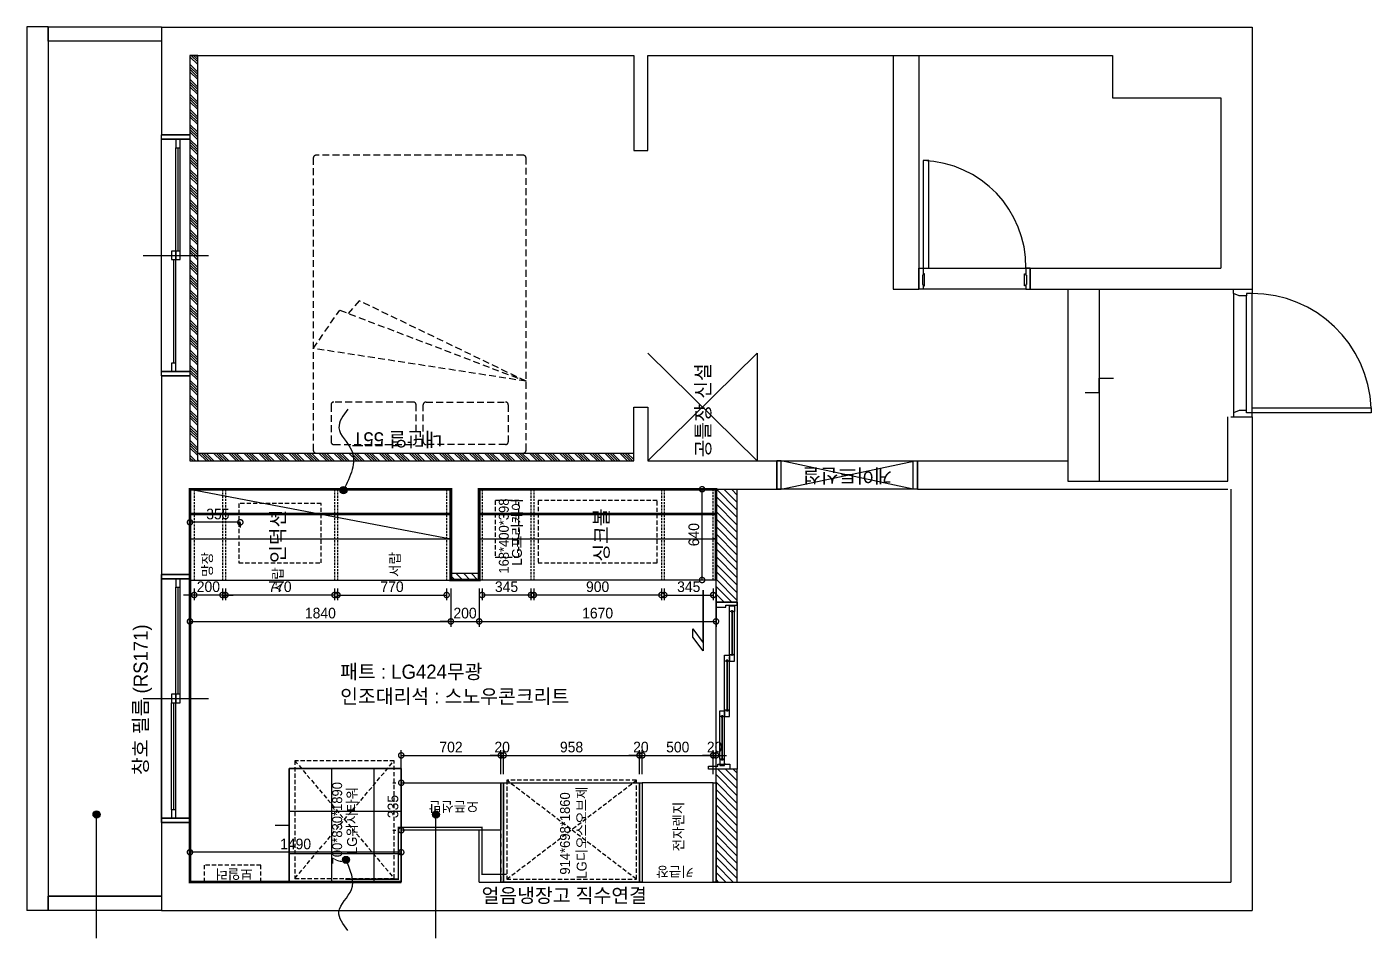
# Model space of a CAD drawing. Header units: inches. Extents: x 211248 to 488355, y -41604 to -7105.
# Drawn here: x 254659 to 264139, y -41604 to -35178 of the extents above; entities that cross this region are included whole.
import ezdxf

# ---------------------------------------------------------------- set-up
doc = ezdxf.new("R2010")
doc.units = ezdxf.units.IN
doc.header["$LTSCALE"] = 60
doc.header["$MEASUREMENT"] = 0
for name, pattern in [('DASHED', [0.75, 0.5, -0.25]), ('DH-HID2', [1.2, 0.8, -0.4]), ('HID', [2.5, 1.5, -1]), ('HID2', [1, 0.5, -0.5]), ('HIDDEN', [0.375, 0.25, -0.125]), ('PHANTOM2', [1.25, 0.625, -0.125, 0.125, -0.125, 0.125, -0.125])]:
    doc.linetypes.add(name, pattern=pattern)
for name, color, linetype in [('0-ELC TEXT', 7, 'Continuous'), ('03-TEXT', 3, 'Continuous'), ('03-WAL NEW', 3, 'Continuous'), ('06-FUR', 6, 'Continuous'), ('06-LIGHT', 4, 'Continuous'), ('07-DIM WAL', 5, 'Continuous'), ('08-HAT', 8, 'Continuous'), ('2-con', 2, 'Continuous'), ('3.기호.계단선', 30, 'Continuous'), ('CO-DOOR', 8, 'Continuous'), ('door(c4)', 4, 'Continuous'), ('door(c8)', 8, 'Continuous'), ('FU-FURM', 251, 'DH-HID2'), ('FUR', 8, 'DASHED'), ('UNIT-84A-ST-all-1F$0$FUR-FIXD', 8, 'Continuous'), ('UNIT-84A-ST-all-1F$0$WIN', 4, 'Continuous'), ('도면층4', 4, 'Continuous'), ('도면층5', 5, 'Continuous'), ('도면층8', 8, 'Continuous'), ('마감재', 140, 'Continuous')]:
    doc.layers.add(name, color=color, linetype=linetype)
doc.styles.add('스타일1', font='Korail_Round_Gothic_Light.ttf')
doc.styles.add('코레일둥고', font='Korail_Round_Gothic_Medium.ttf')
doc.dimstyles.new('30', dxfattribs={"dimscale": 30, "dimtxt": 2.5, "dimasz": 2.5, "dimexe": 1.25, "dimexo": 2, "dimtad": 1, "dimdec": 0, "dimtxsty": '스타일1', "dimblk": 'DOTSMALL', "dimcen": 2.5, "dimclrd": 1, "dimclre": 1, "dimclrt": 7, "dimadec": 0, "dimazin": 0, "dimtfac": 1, "dimtdec": 0, "dimtix": 1, "dimtmove": 0, "dimatfit": 3, "dimldrblk": 'DOTSMALL', "dimfxl": 0, "dimarcsym": 0})

# ---------------------------------------------------------------- blocks, each defined once
blk = doc.blocks.new('_DOTSMALL')
at = {"color": 0, "linetype": 'ByBlock', "const_width": 0.5}
blk.add_lwpolyline([(-0.0625, 0, 1), (0.0625, 0, 1)], format="xyb", close=True, dxfattribs=at)
blk = doc.blocks.new('*D309')
at = {"layer": '07-DIM WAL', "color": 1, "lineweight": -2}
for p, q in [((255809.3, -41148.6), (255809.3, -40961.1)), ((257299.3, -40998.6), (255809.3, -40998.6)), ((257299.3, -41148.6), (257299.3, -40961.1))]:
    blk.add_line(p, q, dxfattribs=at)
at = {"layer": 'Defpoints', "color": 0}
for p in [(255809.3, -40998.6), (255809.3, -41208.6), (257299.3, -41208.6)]:
    blk.add_point(p, dxfattribs=at)
at = {"layer": '07-DIM WAL', "color": 1, "lineweight": -2, "xscale": 75, "yscale": 75, "zscale": 75, "rotation": 180}
blk.add_blockref('_DOTSMALL', (255809.3, -40998.6), dxfattribs=at)
at = {"layer": '07-DIM WAL', "color": 1, "lineweight": -2, "xscale": 75, "yscale": 75, "zscale": 75}
blk.add_blockref('_DOTSMALL', (257299.3, -40998.6), dxfattribs=at)
at = {"layer": '07-DIM WAL', "color": 7, "insert": (256554.3, -40940.6), "char_height": 75, "attachment_point": 5, "style": '스타일1'}
blk.add_mtext('1490', dxfattribs=at)
blk = doc.blocks.new('*D313')
at = {"layer": '07-DIM WAL', "color": 1, "lineweight": -2}
for p, q in [((257239.3, -40508.6), (257261.8, -40508.6)), ((257299.3, -40843.6), (257299.3, -40508.6)), ((257239.3, -40843.6), (257261.8, -40843.6))]:
    blk.add_line(p, q, dxfattribs=at)
at = {"layer": 'Defpoints', "color": 0}
for p in [(257299.3, -40508.6), (257299.3, -40508.6), (257299.3, -40843.6)]:
    blk.add_point(p, dxfattribs=at)
at = {"layer": '07-DIM WAL', "color": 1, "lineweight": -2, "xscale": 75, "yscale": 75, "zscale": 75}
for p, rotation in [((257299.3, -40508.6), 90), ((257299.3, -40843.6), 270)]:
    blk.add_blockref('_DOTSMALL', p, dxfattribs=dict(at, rotation=rotation))
at = {"layer": '07-DIM WAL', "color": 7, "insert": (257241.2, -40676.1), "char_height": 75, "attachment_point": 5, "rotation": 90, "style": '스타일1'}
blk.add_mtext('335', dxfattribs=at)
blk = doc.blocks.new('*D314')
at = {"layer": '07-DIM WAL', "color": 1, "lineweight": -2}
for p, q in [((259154.3, -39138.6), (259154.3, -39221.9)), ((259499.3, -39138.6), (259499.3, -39221.9)), ((259154.3, -39184.4), (259499.3, -39184.4))]:
    blk.add_line(p, q, dxfattribs=at)
at = {"layer": 'Defpoints', "color": 0}
for p in [(259154.3, -39078.6), (259499.3, -39078.6), (259499.3, -39184.4)]:
    blk.add_point(p, dxfattribs=at)
at = {"layer": '07-DIM WAL', "color": 1, "lineweight": -2, "xscale": 75, "yscale": 75, "zscale": 75, "rotation": 180}
blk.add_blockref('_DOTSMALL', (259154.3, -39184.4), dxfattribs=at)
at = {"layer": '07-DIM WAL', "color": 1, "lineweight": -2, "xscale": 75, "yscale": 75, "zscale": 75}
blk.add_blockref('_DOTSMALL', (259499.3, -39184.4), dxfattribs=at)
at = {"layer": '07-DIM WAL', "color": 7, "insert": (259326.8, -39126.3), "char_height": 75, "attachment_point": 5, "style": '스타일1'}
blk.add_mtext('345', dxfattribs=at)
blk = doc.blocks.new('*D315')
at = {"layer": '07-DIM WAL', "color": 1, "lineweight": -2}
for p, q in [((258234.3, -39138.6), (258234.3, -39221.9)), ((259134.3, -39138.6), (259134.3, -39221.9)), ((259134.3, -39184.4), (258234.3, -39184.4))]:
    blk.add_line(p, q, dxfattribs=at)
at = {"layer": 'Defpoints', "color": 0}
for p in [(258234.3, -39078.6), (259134.3, -39078.6), (258234.3, -39184.4)]:
    blk.add_point(p, dxfattribs=at)
at = {"layer": '07-DIM WAL', "color": 1, "lineweight": -2, "xscale": 75, "yscale": 75, "zscale": 75, "rotation": 180}
blk.add_blockref('_DOTSMALL', (258234.3, -39184.4), dxfattribs=at)
at = {"layer": '07-DIM WAL', "color": 1, "lineweight": -2, "xscale": 75, "yscale": 75, "zscale": 75}
blk.add_blockref('_DOTSMALL', (259134.3, -39184.4), dxfattribs=at)
at = {"layer": '07-DIM WAL', "color": 7, "insert": (258684.3, -39126.3), "char_height": 75, "attachment_point": 5, "style": '스타일1'}
blk.add_mtext('900', dxfattribs=at)
blk = doc.blocks.new('*D316')
at = {"layer": '07-DIM WAL', "color": 1, "lineweight": -2}
for p, q in [((257869.3, -39138.6), (257869.3, -39221.9)), ((258214.3, -39138.6), (258214.3, -39221.9)), ((258214.3, -39184.4), (257869.3, -39184.4))]:
    blk.add_line(p, q, dxfattribs=at)
at = {"layer": 'Defpoints', "color": 0}
for p in [(257869.3, -39078.6), (258214.3, -39078.6), (257869.3, -39184.4)]:
    blk.add_point(p, dxfattribs=at)
at = {"layer": '07-DIM WAL', "color": 1, "lineweight": -2, "xscale": 75, "yscale": 75, "zscale": 75, "rotation": 180}
blk.add_blockref('_DOTSMALL', (257869.3, -39184.4), dxfattribs=at)
at = {"layer": '07-DIM WAL', "color": 1, "lineweight": -2, "xscale": 75, "yscale": 75, "zscale": 75}
blk.add_blockref('_DOTSMALL', (258214.3, -39184.4), dxfattribs=at)
at = {"layer": '07-DIM WAL', "color": 7, "insert": (258041.8, -39126.3), "char_height": 75, "attachment_point": 5, "style": '스타일1'}
blk.add_mtext('345', dxfattribs=at)
blk = doc.blocks.new('*D310')
at = {"layer": '07-DIM WAL', "color": 1, "lineweight": -2}
for p, q in [((257849.3, -39138.6), (257849.3, -39407.9)), ((259519.3, -39138.6), (259519.3, -39407.9)), ((257849.3, -39370.4), (259519.3, -39370.4))]:
    blk.add_line(p, q, dxfattribs=at)
at = {"layer": 'Defpoints', "color": 0}
for p in [(257849.3, -39078.6), (259519.3, -39078.6), (259519.3, -39370.4)]:
    blk.add_point(p, dxfattribs=at)
at = {"layer": '07-DIM WAL', "color": 1, "lineweight": -2, "xscale": 75, "yscale": 75, "zscale": 75, "rotation": 180}
blk.add_blockref('_DOTSMALL', (257849.3, -39370.4), dxfattribs=at)
at = {"layer": '07-DIM WAL', "color": 1, "lineweight": -2, "xscale": 75, "yscale": 75, "zscale": 75}
blk.add_blockref('_DOTSMALL', (259519.3, -39370.4), dxfattribs=at)
at = {"layer": '07-DIM WAL', "color": 7, "insert": (258684.3, -39312.4), "char_height": 75, "attachment_point": 5, "style": '스타일1'}
blk.add_mtext('1670', dxfattribs=at)
blk = doc.blocks.new('*D311')
at = {"layer": '07-DIM WAL', "color": 1, "lineweight": -2}
for p, q in [((259459.3, -38438.6), (259383.5, -38438.6)), ((259421, -39078.6), (259421, -38438.6)), ((259459.3, -39078.6), (259383.5, -39078.6))]:
    blk.add_line(p, q, dxfattribs=at)
at = {"layer": 'Defpoints', "color": 0}
for p in [(259421, -38438.6), (259519.3, -38438.6), (259519.3, -39078.6)]:
    blk.add_point(p, dxfattribs=at)
at = {"layer": '07-DIM WAL', "color": 1, "lineweight": -2, "xscale": 75, "yscale": 75, "zscale": 75}
for p, rotation in [((259421, -38438.6), 90), ((259421, -39078.6), 270)]:
    blk.add_blockref('_DOTSMALL', p, dxfattribs=dict(at, rotation=rotation))
at = {"layer": '07-DIM WAL', "color": 7, "insert": (259363, -38758.6), "char_height": 75, "attachment_point": 5, "rotation": 90, "style": '스타일1'}
blk.add_mtext('640', dxfattribs=at)
blk = doc.blocks.new('*D317')
at = {"layer": '07-DIM WAL', "color": 1, "lineweight": -2}
for p, q in [((256849.3, -39138.6), (256849.3, -39221.9)), ((257619.3, -39138.6), (257619.3, -39221.9)), ((256849.3, -39184.4), (257619.3, -39184.4))]:
    blk.add_line(p, q, dxfattribs=at)
at = {"layer": 'Defpoints', "color": 0}
for p in [(256849.3, -39078.6), (257619.3, -39078.6), (257619.3, -39184.4)]:
    blk.add_point(p, dxfattribs=at)
at = {"layer": '07-DIM WAL', "color": 1, "lineweight": -2, "xscale": 75, "yscale": 75, "zscale": 75, "rotation": 180}
blk.add_blockref('_DOTSMALL', (256849.3, -39184.4), dxfattribs=at)
at = {"layer": '07-DIM WAL', "color": 1, "lineweight": -2, "xscale": 75, "yscale": 75, "zscale": 75}
blk.add_blockref('_DOTSMALL', (257619.3, -39184.4), dxfattribs=at)
at = {"layer": '07-DIM WAL', "color": 7, "insert": (257234.3, -39126.3), "char_height": 75, "attachment_point": 5, "style": '스타일1'}
blk.add_mtext('770', dxfattribs=at)
blk = doc.blocks.new('*D318')
at = {"layer": '07-DIM WAL', "color": 1, "lineweight": -2}
for p, q in [((256059.3, -39138.6), (256059.3, -39221.9)), ((256829.3, -39138.6), (256829.3, -39221.9)), ((256829.3, -39184.4), (256059.3, -39184.4))]:
    blk.add_line(p, q, dxfattribs=at)
at = {"layer": 'Defpoints', "color": 0}
for p in [(256059.3, -39078.6), (256829.3, -39078.6), (256059.3, -39184.4)]:
    blk.add_point(p, dxfattribs=at)
at = {"layer": '07-DIM WAL', "color": 1, "lineweight": -2, "xscale": 75, "yscale": 75, "zscale": 75, "rotation": 180}
blk.add_blockref('_DOTSMALL', (256059.3, -39184.4), dxfattribs=at)
at = {"layer": '07-DIM WAL', "color": 1, "lineweight": -2, "xscale": 75, "yscale": 75, "zscale": 75}
blk.add_blockref('_DOTSMALL', (256829.3, -39184.4), dxfattribs=at)
at = {"layer": '07-DIM WAL', "color": 7, "insert": (256444.3, -39126.3), "char_height": 75, "attachment_point": 5, "style": '스타일1'}
blk.add_mtext('770', dxfattribs=at)
blk = doc.blocks.new('*D319')
at = {"layer": '07-DIM WAL', "color": 1, "lineweight": -2}
for p, q in [((255839.3, -39138.6), (255839.3, -39221.9)), ((256039.3, -39138.6), (256039.3, -39221.9)), ((255839.3, -39184.4), (255764.3, -39184.4)), ((256039.3, -39184.4), (255839.3, -39184.4)), ((256039.3, -39184.4), (256114.3, -39184.4))]:
    blk.add_line(p, q, dxfattribs=at)
at = {"layer": 'Defpoints', "color": 0}
for p in [(255839.3, -39078.6), (256039.3, -39078.6), (255839.3, -39184.4)]:
    blk.add_point(p, dxfattribs=at)
at = {"layer": '07-DIM WAL', "color": 1, "lineweight": -2, "xscale": 75, "yscale": 75, "zscale": 75}
blk.add_blockref('_DOTSMALL', (255839.3, -39184.4), dxfattribs=at)
at = {"layer": '07-DIM WAL', "color": 1, "lineweight": -2, "xscale": 75, "yscale": 75, "zscale": 75, "rotation": 180}
blk.add_blockref('_DOTSMALL', (256039.3, -39184.4), dxfattribs=at)
at = {"layer": '07-DIM WAL', "color": 7, "insert": (255939.3, -39126.3), "char_height": 75, "attachment_point": 5, "style": '스타일1'}
blk.add_mtext('200', dxfattribs=at)
blk = doc.blocks.new('*D320')
at = {"layer": '07-DIM WAL', "color": 1, "lineweight": -2}
for p, q in [((255809.3, -39138.6), (255809.3, -39407.9)), ((257649.3, -39138.6), (257649.3, -39407.9)), ((255809.3, -39370.4), (257649.3, -39370.4))]:
    blk.add_line(p, q, dxfattribs=at)
at = {"layer": 'Defpoints', "color": 0}
for p in [(255809.3, -39078.6), (257649.3, -39078.6), (257649.3, -39370.4)]:
    blk.add_point(p, dxfattribs=at)
at = {"layer": '07-DIM WAL', "color": 1, "lineweight": -2, "xscale": 75, "yscale": 75, "zscale": 75, "rotation": 180}
blk.add_blockref('_DOTSMALL', (255809.3, -39370.4), dxfattribs=at)
at = {"layer": '07-DIM WAL', "color": 1, "lineweight": -2, "xscale": 75, "yscale": 75, "zscale": 75}
blk.add_blockref('_DOTSMALL', (257649.3, -39370.4), dxfattribs=at)
at = {"layer": '07-DIM WAL', "color": 7, "insert": (256729.3, -39312.4), "char_height": 75, "attachment_point": 5, "style": '스타일1'}
blk.add_mtext('1840', dxfattribs=at)
blk = doc.blocks.new('*D321')
at = {"layer": '07-DIM WAL', "color": 1, "lineweight": -2}
for p, q in [((257649.3, -39138.6), (257649.3, -39407.9)), ((257849.3, -39138.6), (257849.3, -39407.9)), ((257649.3, -39370.4), (257574.3, -39370.4)), ((257649.3, -39370.4), (257849.3, -39370.4)), ((257849.3, -39370.4), (257924.3, -39370.4))]:
    blk.add_line(p, q, dxfattribs=at)
at = {"layer": 'Defpoints', "color": 0}
for p in [(257649.3, -39078.6), (257849.3, -39078.6), (257849.3, -39370.4)]:
    blk.add_point(p, dxfattribs=at)
at = {"layer": '07-DIM WAL', "color": 1, "lineweight": -2, "xscale": 75, "yscale": 75, "zscale": 75}
blk.add_blockref('_DOTSMALL', (257649.3, -39370.4), dxfattribs=at)
at = {"layer": '07-DIM WAL', "color": 1, "lineweight": -2, "xscale": 75, "yscale": 75, "zscale": 75, "rotation": 180}
blk.add_blockref('_DOTSMALL', (257849.3, -39370.4), dxfattribs=at)
at = {"layer": '07-DIM WAL', "color": 7, "insert": (257749.3, -39312.4), "char_height": 75, "attachment_point": 5, "style": '스타일1'}
blk.add_mtext('200', dxfattribs=at)
blk = doc.blocks.new('*D312')
at = {"layer": '07-DIM WAL', "color": 1, "lineweight": -2}
for p, q in [((256164.3, -38671.6), (255809.3, -38671.6)), ((255809.3, -38673.6), (255809.3, -38709.1)), ((256164.3, -38673.6), (256164.3, -38709.1))]:
    blk.add_line(p, q, dxfattribs=at)
at = {"layer": 'Defpoints', "color": 0}
for p in [(255809.3, -38613.6), (255809.3, -38671.6), (256164.3, -38613.6)]:
    blk.add_point(p, dxfattribs=at)
at = {"layer": '07-DIM WAL', "color": 1, "lineweight": -2, "xscale": 75, "yscale": 75, "zscale": 75, "rotation": 180}
blk.add_blockref('_DOTSMALL', (255809.3, -38671.6), dxfattribs=at)
at = {"layer": '07-DIM WAL', "color": 1, "lineweight": -2, "xscale": 75, "yscale": 75, "zscale": 75}
blk.add_blockref('_DOTSMALL', (256164.3, -38671.6), dxfattribs=at)
at = {"layer": '07-DIM WAL', "color": 7, "insert": (256005.9, -38613.6), "char_height": 75, "attachment_point": 5, "style": '스타일1'}
blk.add_mtext('355', dxfattribs=at)
blk = doc.blocks.new('침대')
at = {"layer": 'FU-FURM'}
for p, q in [((228650.5, -15543.1), (228082.9, -16719.4)), ((228148.9, -16857.4), (228650.5, -15543.1)), ((228650.5, -15543.1), (228419, -17043.5)), ((228082.9, -16719.4), (228178.9, -16803.4)), ((228419, -17043.5), (228148.9, -16857.4))]:
    blk.add_line(p, q, dxfattribs=at)
for points in [[(227056.7, -15563.1), (227056.7, -17023.4, 0.414214), (227076.7, -17043.5), (229137.1, -17043.5, 0.414214), (229157.1, -17023.4), (229157.1, -15563.1, 0.414214), (229137.1, -15543.1), (227076.7, -15543.1, 0.414214)], [(228797.1, -16248.3), (228797.1, -15688.1, -0.414214), (228817.1, -15668.1), (229077.1, -15668.1, -0.414214), (229097.1, -15688.1), (229097.1, -16248.3, -0.414214), (229077.1, -16268.3), (228817.1, -16268.3, -0.414214)], [(228797.1, -16338.3), (228797.1, -16898.4, 0.414214), (228817.1, -16918.4), (229077.1, -16918.4, 0.414214), (229097.1, -16898.4), (229097.1, -16338.3, 0.414214), (229077.1, -16318.3), (228817.1, -16318.3, 0.414214)]]:
    blk.add_lwpolyline(points, format="xyb", close=True, dxfattribs=at)
blk = doc.blocks.new('*D325')
at = {"layer": '07-DIM WAL', "color": 1, "lineweight": -2}
for p, q in [((257299.3, -40448.6), (257299.3, -40277.8)), ((258001.3, -40448.6), (258001.3, -40277.8)), ((257299.3, -40315.3), (258001.3, -40315.3))]:
    blk.add_line(p, q, dxfattribs=at)
at = {"layer": 'Defpoints', "color": 0}
for p in [(258001.3, -40315.3), (257299.3, -40508.6), (258001.3, -40508.6)]:
    blk.add_point(p, dxfattribs=at)
at = {"layer": '07-DIM WAL', "color": 1, "lineweight": -2, "xscale": 75, "yscale": 75, "zscale": 75, "rotation": 180}
blk.add_blockref('_DOTSMALL', (257299.3, -40315.3), dxfattribs=at)
at = {"layer": '07-DIM WAL', "color": 1, "lineweight": -2, "xscale": 75, "yscale": 75, "zscale": 75}
blk.add_blockref('_DOTSMALL', (258001.3, -40315.3), dxfattribs=at)
at = {"layer": '07-DIM WAL', "color": 7, "insert": (257650.3, -40257.2), "char_height": 75, "attachment_point": 5, "style": '스타일1'}
blk.add_mtext('702', dxfattribs=at)
blk = doc.blocks.new('*D326')
at = {"layer": '07-DIM WAL', "color": 1, "lineweight": -2}
for p, q in [((258001.3, -40448.6), (258001.3, -40277.8)), ((258021.3, -40448.6), (258021.3, -40277.8)), ((258001.3, -40315.3), (257926.3, -40315.3)), ((258001.3, -40315.3), (258021.3, -40315.3)), ((258021.3, -40315.3), (258096.3, -40315.3))]:
    blk.add_line(p, q, dxfattribs=at)
at = {"layer": 'Defpoints', "color": 0}
for p in [(258021.3, -40315.3), (258001.3, -40508.6), (258021.3, -40508.6)]:
    blk.add_point(p, dxfattribs=at)
at = {"layer": '07-DIM WAL', "color": 1, "lineweight": -2, "xscale": 75, "yscale": 75, "zscale": 75}
blk.add_blockref('_DOTSMALL', (258001.3, -40315.3), dxfattribs=at)
at = {"layer": '07-DIM WAL', "color": 1, "lineweight": -2, "xscale": 75, "yscale": 75, "zscale": 75, "rotation": 180}
blk.add_blockref('_DOTSMALL', (258021.3, -40315.3), dxfattribs=at)
at = {"layer": '07-DIM WAL', "color": 7, "insert": (258011.3, -40257.2), "char_height": 75, "attachment_point": 5, "style": '스타일1'}
blk.add_mtext('20', dxfattribs=at)
blk = doc.blocks.new('*D327')
at = {"layer": '07-DIM WAL', "color": 1, "lineweight": -2}
for p, q in [((258021.3, -40448.6), (258021.3, -40277.8)), ((258979.3, -40448.6), (258979.3, -40277.8)), ((258021.3, -40315.3), (258979.3, -40315.3))]:
    blk.add_line(p, q, dxfattribs=at)
at = {"layer": 'Defpoints', "color": 0}
for p in [(258979.3, -40315.3), (258021.3, -40508.6), (258979.3, -40508.6)]:
    blk.add_point(p, dxfattribs=at)
at = {"layer": '07-DIM WAL', "color": 1, "lineweight": -2, "xscale": 75, "yscale": 75, "zscale": 75, "rotation": 180}
blk.add_blockref('_DOTSMALL', (258021.3, -40315.3), dxfattribs=at)
at = {"layer": '07-DIM WAL', "color": 1, "lineweight": -2, "xscale": 75, "yscale": 75, "zscale": 75}
blk.add_blockref('_DOTSMALL', (258979.3, -40315.3), dxfattribs=at)
at = {"layer": '07-DIM WAL', "color": 7, "insert": (258500.3, -40257.2), "char_height": 75, "attachment_point": 5, "style": '스타일1'}
blk.add_mtext('958', dxfattribs=at)
blk = doc.blocks.new('*D322')
at = {"layer": '07-DIM WAL', "color": 1, "lineweight": -2}
for p, q in [((258979.3, -40448.6), (258979.3, -40277.8)), ((258999.3, -40448.6), (258999.3, -40277.8)), ((258979.3, -40315.3), (258904.3, -40315.3)), ((258979.3, -40315.3), (258999.3, -40315.3)), ((258999.3, -40315.3), (259074.3, -40315.3))]:
    blk.add_line(p, q, dxfattribs=at)
at = {"layer": 'Defpoints', "color": 0}
for p in [(258999.3, -40315.3), (258979.3, -40508.6), (258999.3, -40508.6)]:
    blk.add_point(p, dxfattribs=at)
at = {"layer": '07-DIM WAL', "color": 1, "lineweight": -2, "xscale": 75, "yscale": 75, "zscale": 75}
blk.add_blockref('_DOTSMALL', (258979.3, -40315.3), dxfattribs=at)
at = {"layer": '07-DIM WAL', "color": 1, "lineweight": -2, "xscale": 75, "yscale": 75, "zscale": 75, "rotation": 180}
blk.add_blockref('_DOTSMALL', (258999.3, -40315.3), dxfattribs=at)
at = {"layer": '07-DIM WAL', "color": 7, "insert": (258989.3, -40257.2), "char_height": 75, "attachment_point": 5, "style": '스타일1'}
blk.add_mtext('20', dxfattribs=at)
blk = doc.blocks.new('*D323')
at = {"layer": '07-DIM WAL', "color": 1, "lineweight": -2}
for p, q in [((258999.3, -40448.6), (258999.3, -40277.8)), ((259499.3, -40448.6), (259499.3, -40277.8)), ((258999.3, -40315.3), (259499.3, -40315.3))]:
    blk.add_line(p, q, dxfattribs=at)
at = {"layer": 'Defpoints', "color": 0}
for p in [(259499.3, -40315.3), (258999.3, -40508.6), (259499.3, -40508.6)]:
    blk.add_point(p, dxfattribs=at)
at = {"layer": '07-DIM WAL', "color": 1, "lineweight": -2, "xscale": 75, "yscale": 75, "zscale": 75, "rotation": 180}
blk.add_blockref('_DOTSMALL', (258999.3, -40315.3), dxfattribs=at)
at = {"layer": '07-DIM WAL', "color": 1, "lineweight": -2, "xscale": 75, "yscale": 75, "zscale": 75}
blk.add_blockref('_DOTSMALL', (259499.3, -40315.3), dxfattribs=at)
at = {"layer": '07-DIM WAL', "color": 7, "insert": (259249.3, -40257.2), "char_height": 75, "attachment_point": 5, "style": '스타일1'}
blk.add_mtext('500', dxfattribs=at)
blk = doc.blocks.new('*D324')
at = {"layer": '07-DIM WAL', "color": 1, "lineweight": -2}
for p, q in [((259499.3, -40448.6), (259499.3, -40277.8)), ((259519.3, -40448.6), (259519.3, -40277.8)), ((259499.3, -40315.3), (259424.3, -40315.3)), ((259499.3, -40315.3), (259519.3, -40315.3)), ((259519.3, -40315.3), (259594.3, -40315.3))]:
    blk.add_line(p, q, dxfattribs=at)
at = {"layer": 'Defpoints', "color": 0}
for p in [(259519.3, -40315.3), (259499.3, -40508.6), (259519.3, -40508.6)]:
    blk.add_point(p, dxfattribs=at)
at = {"layer": '07-DIM WAL', "color": 1, "lineweight": -2, "xscale": 75, "yscale": 75, "zscale": 75}
blk.add_blockref('_DOTSMALL', (259499.3, -40315.3), dxfattribs=at)
at = {"layer": '07-DIM WAL', "color": 1, "lineweight": -2, "xscale": 75, "yscale": 75, "zscale": 75, "rotation": 180}
blk.add_blockref('_DOTSMALL', (259519.3, -40315.3), dxfattribs=at)
at = {"layer": '07-DIM WAL', "color": 7, "insert": (259509.3, -40257.2), "char_height": 75, "attachment_point": 5, "style": '스타일1'}
blk.add_mtext('20', dxfattribs=at)
blk = doc.blocks.new('VUDAUS')
at = {"layer": '03-TEXT'}
for p, q in [((224552, -13770.2), (218321.2, -13770.2)), ((218321.2, -13920.2), (218321.2, -13770.2)), ((224552, -13920.2), (224552, -13770.2)), ((224552, -13920.2), (218321.2, -13920.2))]:
    blk.add_line(p, q, dxfattribs=at)
at = {"layer": '03-WAL NEW'}
blk.add_line((221871.2, -18050.2), (221871.2, -18150.2), dxfattribs=at)
at = {"layer": '03-WAL NEW', "color": 8}
for points in [[(218921.2, -15520.2), (218921.2, -15620.2), (219021.2, -15620.2), (219021.2, -15720.2)], [(221974.2, -21233.2), (221974.2, -21333.2), (222074.2, -21333.2), (222074.2, -21433.2)]]:
    blk.add_lwpolyline(points, dxfattribs=at)
blk.add_lwpolyline([(219321.2, -16410.2), (218521.2, -16410.2), (218521.2, -15620.2), (219321.2, -15620.2)], close=True, dxfattribs=at)
at = {"layer": '08-HAT'}
for p, q in [((222701.2, -20815.2), (222701.2, -20090.2)), ((222851.2, -20090.2), (222851.2, -20815.2)), ((222701.2, -21110.2), (221491.2, -21110.2)), ((222701.2, -21333.2), (221349.2, -21333.2))]:
    blk.add_line(p, q, dxfattribs=at)
at = {"layer": '2-con'}
for p, q in [((218941.2, -14720.2), (218321.2, -14720.2)), ((218321.2, -14720.2), (218321.2, -22410.2)), ((218941.2, -14920.2), (218941.2, -14720.2)), ((222091.2, -14720.2), (220691.2, -14720.2)), ((220691.2, -14920.2), (220691.2, -14720.2)), ((222091.2, -14720.2), (222091.2, -14920.2)), ((224551.2, -14720.2), (223791.2, -14720.2)), ((223791.2, -14920.2), (223791.2, -14720.2)), ((224551.2, -14720.2), (224551.2, -22410.2)), ((218941.2, -14920.2), (218521.2, -14920.2)), ((218521.2, -14920.2), (218521.2, -16410.2)), ((221291.2, -14920.2), (220651.2, -14920.2)), ((221291.2, -14920.2), (221291.2, -16760.2)), ((222091.2, -14920.2), (221491.2, -14920.2)), ((221491.2, -14920.2), (221491.2, -18050.2)), ((224351.2, -14920.2), (223791.2, -14920.2)), ((224351.2, -14920.2), (224351.2, -18050.2)), ((218521.2, -16960.2), (218521.2, -22260.2)), ((221291.2, -16960.2), (221291.2, -19060.2)), ((221491.2, -18150.2), (221491.2, -19060.2)), ((224351.2, -18150.2), (224351.2, -21425.2)), ((224351.2, -18860.2), (224351.2, -18953.2)), ((221291.2, -19060.2), (221491.2, -19060.2)), ((222701.2, -19880.2), (222701.2, -20060.2)), ((224351.2, -19880.2), (222701.2, -19880.2)), ((224351.2, -19880.2), (222701.2, -19880.2)), ((221291.2, -20050.2), (221291.2, -22240.2)), ((221291.2, -20050.2), (221491.2, -20050.2)), ((224351.2, -20060.2), (222701.2, -20060.2)), ((222701.2, -20818.2), (222701.2, -22410.2)), ((222851.2, -20845.2), (222701.2, -20845.2)), ((222851.2, -20818.2), (222851.2, -22190.2)), ((224351.2, -21425.2), (224051.2, -21425.2)), ((224051.2, -21425.2), (224051.2, -22190.2)), ((221291.2, -22260.2), (218521.2, -22260.2)), ((221801.2, -22260.2), (221801.2, -22410.2)), ((224051.2, -22190.2), (222851.2, -22190.2)), ((221801.2, -22410.2), (218321.2, -22410.2)), ((224551.2, -22410.2), (222701.2, -22410.2))]:
    blk.add_line(p, q, dxfattribs=at)
for points in [[(218521.2, -16960.2), (218886.2, -16960.2), (218886.2, -16410.2), (218521.2, -16410.2)], [(221291.2, -16960.2), (220696.2, -16960.2), (220696.2, -16760.2), (221291.2, -16760.2)], [(221491.2, -18050.2), (221871.2, -18050.2), (221871.2, -18150.2), (221491.2, -18150.2)], [(224351.2, -18050.2), (223681.2, -18050.2), (223681.2, -18150.2), (224351.2, -18150.2)], [(221491.2, -20050.2), (221491.2, -21110.2), (221349.2, -21110.2), (221349.2, -22240.2), (221801.2, -22240.2)]]:
    blk.add_lwpolyline(points, dxfattribs=at)
at = {"layer": 'door(c4)'}
for p, q in [((222741.2, -20060.2), (222711.2, -20060.2)), ((222711.2, -20060.2), (222741.2, -20060.2))]:
    blk.add_line(p, q, dxfattribs=at)
at = {"layer": 'door(c4)', "ltscale": 30}
for points in [[(221291.2, -19090.2), (221491.2, -19090.2), (221491.2, -19060.2), (221291.2, -19060.2)], [(221291.2, -20020.2), (221491.2, -20020.2), (221491.2, -20050.2), (221291.2, -20050.2)], [(222811.2, -20100.2), (222811.2, -20090.2), (222801.2, -20090.2), (222801.2, -20085.2), (222736.2, -20085.2), (222736.2, -20090.2), (222726.2, -20090.2), (222726.2, -20100.2)], [(222851.2, -20090.2), (222851.2, -20130.2), (223609.2, -20130.2), (223609.2, -20090.2)], [(222811.2, -20805.2), (222811.2, -20815.2), (222801.2, -20815.2), (222801.2, -20820.2), (222736.2, -20820.2), (222736.2, -20815.2), (222726.2, -20815.2), (222726.2, -20805.2)]]:
    blk.add_lwpolyline(points, close=True, dxfattribs=at)
for points in [[(222701.2, -20060.2), (222851.2, -20060.2), (222851.2, -20090.2), (222801.2, -20090.2), (222801.2, -20085.2), (222736.2, -20085.2), (222736.2, -20090.2), (222701.2, -20090.2), (222701.2, -20060.2)], [(222701.2, -20845.2), (222851.2, -20845.2), (222851.2, -20815.2), (222801.2, -20815.2), (222801.2, -20820.2), (222736.2, -20820.2), (222736.2, -20815.2), (222701.2, -20815.2), (222701.2, -20845.2)], [(221801.2, -22410.2), (221801.2, -22410.2), (221831.2, -22410.2), (221831.2, -22370.2), (221846.2, -22370.2), (221846.2, -22320.2), (221831.2, -22280.2), (221801.2, -22280.2), (221801.2, -22410.2)], [(222701.2, -22410.2), (222701.2, -22410.2), (222671.2, -22410.2), (222671.2, -22370.2), (222656.2, -22370.2), (222656.2, -22320.2), (222671.2, -22280.2), (222701.2, -22280.2), (222701.2, -22410.2)], [(221831.2, -22410.2), (221866.2, -22410.2), (221866.2, -23250.1), (221831.2, -23250.1), (221831.2, -22410.2)]]:
    blk.add_lwpolyline(points, dxfattribs=at)
at = {"layer": 'door(c8)', "ltscale": 0.3}
for centre, radius, start, end in [((222860.7, -20066.4), 748.9, 269.27609, 358.17447), ((221830, -22409.6), 841.3, 272.40647, 359.96922)]:
    blk.add_arc(centre, radius, start, end, dxfattribs=at)
at = {"layer": 'FUR'}
blk.add_lwpolyline([(218521.2, -15420.2), (218641.2, -15420.2), (218641.2, -15020.2), (218521.2, -15020.2)], close=True, dxfattribs=at)
at = {"layer": 'UNIT-84A-ST-all-1F$0$FUR-FIXD'}
for p, q in [((222671.2, -22280.2), (221831.2, -22280.2)), ((221846.2, -22370.2), (222656.2, -22370.2)), ((222671.2, -22410), (221831.2, -22410))]:
    blk.add_line(p, q, dxfattribs=at)
at = {"layer": 'UNIT-84A-ST-all-1F$0$WIN', "color": 1}
for p, q in [((219815.6, -14590.2), (219815.6, -15050.2)), ((222940.6, -14590.2), (222940.6, -15050.2))]:
    blk.add_line(p, q, dxfattribs=at)
at = {"layer": 'UNIT-84A-ST-all-1F$0$WIN', "color": 8}
for points in [[(220660.1, -14920.2), (218971.2, -14920.2), (218971.2, -14720.2), (220660.1, -14720.2)], [(223760.1, -14920.2), (222121.2, -14920.2), (222121.2, -14720.2), (223760.1, -14720.2)]]:
    blk.add_lwpolyline(points, close=True, dxfattribs=at)
at = {"layer": '도면층4'}
for p, q in [((218421.2, -14720.2), (218421.2, -13920.2)), ((224452, -14720.2), (224452, -13920.2)), ((219785.6, -14805.2), (219031.2, -14805.2)), ((220600.1, -14835.2), (219845.6, -14835.2)), ((222910.6, -14805.2), (222181.2, -14805.2)), ((223700.1, -14835.2), (222970.6, -14835.2))]:
    blk.add_line(p, q, dxfattribs=at)
at = {"layer": '도면층4', "color": 1}
for p, q in [((221291.2, -20020.2), (221491.2, -19090.2)), ((221291.2, -19090.2), (221491.2, -20035.2))]:
    blk.add_line(p, q, dxfattribs=at)
at = {"layer": '도면층4'}
for points in [[(218421.2, -14720.2), (218321.2, -14720.2), (218321.2, -13920.2), (218421.2, -13920.2)], [(224552, -14720.2), (224452, -14720.2), (224452, -13920.2), (224552, -13920.2)], [(218941.2, -14920.2), (220691.2, -14920.2), (220691.2, -14720.2), (218941.2, -14720.2)], [(218971.2, -14920.2), (218941.2, -14920.2), (218941.2, -14720.2), (218971.2, -14720.2)], [(220691.2, -14920.2), (220660.1, -14920.2), (220660.1, -14720.2), (220691.2, -14720.2)], [(222121.2, -14920.2), (222091.2, -14920.2), (222091.2, -14720.2), (222121.2, -14720.2)], [(223791.2, -14920.2), (223760.1, -14920.2), (223760.1, -14720.2), (223791.2, -14720.2)], [(219031.2, -14820.2), (219031.2, -14790.2), (218971.2, -14790.2), (218971.2, -14820.2)], [(219845.6, -14820.2), (219845.6, -14790.2), (219785.6, -14790.2), (219785.6, -14820.2)], [(219845.6, -14850.2), (219845.6, -14820.2), (219785.6, -14820.2), (219785.6, -14850.2)], [(220660.1, -14850.2), (220660.1, -14820.2), (220600.1, -14820.2), (220600.1, -14850.2)], [(222181.2, -14820.2), (222181.2, -14790.2), (222121.2, -14790.2), (222121.2, -14820.2)], [(222970.6, -14820.2), (222970.6, -14790.2), (222910.6, -14790.2), (222910.6, -14820.2)], [(222970.6, -14850.2), (222970.6, -14820.2), (222910.6, -14820.2), (222910.6, -14850.2)], [(223760.1, -14850.2), (223760.1, -14820.2), (223700.1, -14820.2), (223700.1, -14850.2)], [(221491.2, -20050.2), (221291.2, -20050.2), (221291.2, -19060.2), (221491.2, -19060.2)]]:
    blk.add_lwpolyline(points, close=True, dxfattribs=at)
at = {"layer": '도면층5'}
for p, q in [((219031.2, -14790.2), (219785.6, -14790.2)), ((219031.2, -14820.2), (219785.6, -14820.2)), ((219845.6, -14820.2), (220600.1, -14820.2)), ((219845.6, -14850.2), (220600.1, -14850.2)), ((222181.2, -14820.2), (222910.6, -14820.2)), ((222970.6, -14820.2), (223700.1, -14820.2)), ((222970.6, -14850.2), (223700.1, -14850.2))]:
    blk.add_line(p, q, dxfattribs=at)
at = {"layer": 'FUR', "style": '코레일둥고'}
blk.add_text('보일러', height=70, rotation=90, dxfattribs=at).set_placement((218611.4, -15362.4))

msp = doc.modelspace()

# ---------------------------------------------------------------- hatches: boundary and pattern name
at = {"layer": '0-ELC TEXT'}
h = msp.add_hatch(dxfattribs=at)
h.set_pattern_fill('_USER', color=140, scale=300, angle=90, double=1, pattern_type=0)
h.set_pattern_definition([(90, (256509.26, -40408.58), (-300, 9e-14), []), (180, (256509.26, -40408.58), (-1e-13, -300), [])])
h.paths.add_polyline_path([(256509.3, -40408.6), (256509.3, -41208.6), (257299.3, -41208.6), (257299.3, -40408.6)])
h = msp.add_hatch(color=256, dxfattribs=at)
h.dxf.hatch_style = 1
edge = h.paths.add_edge_path()
edge.add_arc((255150.8, -40731.8), 25, 0, 360)
h = msp.add_hatch(color=256, dxfattribs=at)
h.dxf.hatch_style = 1
edge = h.paths.add_edge_path()
edge.add_arc((255150.8, -40731.8), 25, 0, 360)
h = msp.add_hatch(color=256, dxfattribs=at)
h.dxf.hatch_style = 1
edge = h.paths.add_edge_path()
edge.add_arc((257544.3, -40731.8), 25, 0, 360)
h = msp.add_hatch(color=256, dxfattribs=at)
h.dxf.hatch_style = 1
edge = h.paths.add_edge_path()
edge.add_arc((257544.3, -40731.8), 25, 0, 360)
at = {"layer": '03-WAL NEW'}
h = msp.add_hatch(dxfattribs=at)
h.set_pattern_fill('ANSI31', color=256, scale=300, angle=90)
h.set_pattern_definition([(135, (263376.032, -259886.78), (-26.516504, -26.516504), [])])
h.paths.add_polyline_path([(259669.3, -38438.6), (259519.3, -38438.6), (259519.3, -39235.6), (259669.3, -39235.6)])
h.paths.add_polyline_path([(259519.3, -40411.6), (259519.3, -41208.6), (259669.3, -41208.6), (259669.3, -40411.6)])
h = msp.add_hatch(dxfattribs=at)
h.set_pattern_fill('ANSI31', color=256, scale=300, angle=90)
h.set_pattern_definition([(135, (263282.032, -259729.78), (-26.516504, -26.516504), [])])
h.paths.add_polyline_path([(257649.3, -39033.6), (257649.3, -39078.6), (257849.3, -39078.6), (257849.3, -39033.6)])
at = {"layer": '3.기호.계단선'}
h = msp.add_hatch(dxfattribs=at)
h.set_pattern_fill('ANSI34', color=256, scale=100, angle=90)
h.set_pattern_definition([(135, (263246.03, -259729.78), (-53.033009, -53.033009), []), (135, (263246.03, -259712.1), (-53.033009, -53.033009), []), (135, (263246.03, -259694.425), (-53.033009, -53.033009), []), (135, (263246.03, -259676.75), (-53.033009, -53.033009), [])])
h.paths.add_polyline_path([(255809.3, -35378.6), (255809.3, -38238.6), (255864.3, -38238.6), (255864.3, -35378.6)])
h = msp.add_hatch(dxfattribs=at)
h.set_pattern_fill('ANSI34', color=256, scale=100, angle=90)
h.set_pattern_definition([(135, (240889.03, -259729.78), (-53.033009, -53.033009), []), (135, (240889.03, -259712.1), (-53.033009, -53.033009), []), (135, (240889.03, -259694.425), (-53.033009, -53.033009), []), (135, (240889.03, -259676.75), (-53.033009, -53.033009), [])])
h.paths.add_polyline_path([(258939.3, -38238.6), (258939.3, -38183.6), (255864.3, -38183.6), (255864.3, -38238.6)])
at = {"layer": '마감재'}
h = msp.add_hatch(color=140, dxfattribs=at)
h.dxf.hatch_style = 1
edge = h.paths.add_edge_path()
edge.add_arc((256892.1, -38444.9), 25, 360, 720, ccw=False)
h = msp.add_hatch(color=140, dxfattribs=at)
h.dxf.hatch_style = 1
edge = h.paths.add_edge_path()
edge.add_arc((256892.1, -38444.9), 25, 360, 720, ccw=False)
h = msp.add_hatch(color=140, dxfattribs=at)
h.dxf.hatch_style = 1
edge = h.paths.add_edge_path()
edge.add_arc((256910, -41052.4), 25, 0, 360)
h = msp.add_hatch(color=140, dxfattribs=at)
h.dxf.hatch_style = 1
edge = h.paths.add_edge_path()
edge.add_arc((256910, -41052.4), 25, 0, 360)

# ---------------------------------------------------------------- linework, layer by layer
at = {"layer": '0-ELC TEXT'}
for p, q in [((255150.8, -41604.1), (255150.8, -40742.2)), ((257544.3, -41604.1), (257544.3, -40742.2))]:
    msp.add_line(p, q, dxfattribs=at)
at = {"layer": '0-ELC TEXT', "color": 140, "linetype": 'HID', "const_width": 20}
msp.add_lwpolyline([(257299.3, -41208.6), (255809.3, -41208.6), (255809.3, -38438.6), (257649.3, -38438.6), (257649.3, -39078.6), (257849.3, -39078.6), (257849.3, -38438.6), (259519.3, -38438.6), (259519.3, -39078.6)], dxfattribs=at)
at = {"layer": '0-ELC TEXT', "color": 140}
msp.add_lwpolyline([(256509.3, -40408.6), (256509.3, -41208.6), (257299.3, -41208.6), (257299.3, -40408.6)], close=True, dxfattribs=at)
at = {"layer": '0-ELC TEXT'}
for centre in [(255150.8, -40731.8), (255150.8, -40731.8), (257544.3, -40731.8), (257544.3, -40731.8)]:
    msp.add_circle(centre, 25, dxfattribs=at)
at = {"layer": '03-WAL NEW'}
for p, q in [((259519.3, -39235.6), (259519.3, -38438.6)), ((259669.3, -39235.6), (259669.3, -38438.6)), ((259669.3, -39235.6), (259519.3, -39235.6)), ((259617.3, -40411.6), (259467.3, -40411.6)), ((259519.3, -41208.6), (259519.3, -40411.6)), ((259669.3, -41208.6), (259669.3, -40411.6))]:
    msp.add_line(p, q, dxfattribs=at)
msp.add_lwpolyline([(257649.3, -39033.6), (257649.3, -39078.6), (257849.3, -39078.6), (257849.3, -39033.6)], close=True, dxfattribs=at)
at = {"layer": '06-FUR'}
for p, q in [((259809.3, -37478.6), (259039.3, -38238.6)), ((259809.3, -38238.6), (259039.3, -37478.6)), ((259809.3, -37478.6), (259809.3, -38238.6))]:
    msp.add_line(p, q, dxfattribs=at)
at = {"layer": '06-FUR', "color": 8, "linetype": 'HIDDEN'}
for p, q in [((255839.3, -38438.6), (255839.3, -39078.6)), ((256039.3, -38438.6), (256039.3, -39078.6)), ((256059.3, -38438.6), (256059.3, -39078.6)), ((256829.3, -38438.6), (256829.3, -39078.6)), ((256829.3, -38438.6), (256829.3, -39078.6)), ((256849.3, -38438.6), (256849.3, -39078.6)), ((257619.3, -38438.6), (257619.3, -39078.6)), ((257869.3, -38438.6), (257869.3, -39078.6)), ((258214.3, -38438.6), (258214.3, -39078.6)), ((258234.3, -38438.6), (258234.3, -39078.6)), ((259134.3, -38438.6), (259134.3, -39078.6)), ((259154.3, -38438.6), (259154.3, -39078.6)), ((259499.3, -39078.6), (259499.3, -38438.6))]:
    msp.add_line(p, q, dxfattribs=at)
at = {"layer": '06-FUR', "linetype": 'HID2'}
msp.add_line((258001.3, -40508.6), (258001.3, -41208.6), dxfattribs=at)
at = {"layer": '06-FUR'}
for points in [[(257649.3, -39078.6), (257649.3, -38438.6), (255809.3, -38438.6), (255809.3, -39078.6)], [(257849.3, -39078.6), (257849.3, -38438.6), (259519.3, -38438.6), (259519.3, -39078.6)], [(257849.3, -38438.6), (257849.3, -38788.6), (259519.3, -38788.6), (259519.3, -38438.6)], [(257299.3, -40843.6), (257299.3, -40508.6), (258001.3, -40508.6), (258001.3, -40843.6)], [(258001.3, -40508.6), (258021.3, -40508.6), (258021.3, -41208.6), (258001.3, -41208.6)], [(258021.3, -40508.6), (258979.3, -40508.6), (258979.3, -41208.6), (258021.3, -41208.6)], [(258979.3, -40508.6), (258999.3, -40508.6), (258999.3, -41208.6), (258979.3, -41208.6)], [(258999.3, -40508.6), (258999.3, -41208.6), (259499.3, -41208.6), (259499.3, -40508.6)], [(259499.3, -40508.6), (259519.3, -40508.6), (259519.3, -41208.6), (259499.3, -41208.6)]]:
    msp.add_lwpolyline(points, close=True, dxfattribs=at)
for points in [[(255809.3, -38438.6), (255809.3, -38788.6), (257649.3, -38788.6), (257649.3, -38438.6), (255809.3, -38438.6), (257649.3, -38788.6)], [(259499.3, -38784.4), (259519.3, -38788.6)]]:
    msp.add_lwpolyline(points, dxfattribs=at)
at = {"layer": '06-LIGHT', "color": 10, "linetype": 'HID', "const_width": 20}
for points in [[(255809.3, -38613.6), (257649.3, -38613.6)], [(257849.3, -38613.6), (259519.3, -38613.6)]]:
    msp.add_lwpolyline(points, dxfattribs=at)
at = {"layer": '08-HAT'}
for p in [(256509.3, -40408.6), (257299.3, -40843.6)]:
    msp.add_line(p, (257299.3, -40408.6), dxfattribs=at)
at = {"layer": '2-con', "color": 10, "linetype": 'PHANTOM2', "const_width": 10}
msp.add_lwpolyline([(258043.3, -41154.3), (257869.3, -41154.3), (257869.3, -40823.6), (257279.3, -40823.6), (257279.3, -41188.6), (256904.3, -41188.6)], dxfattribs=at)
at = {"layer": '3.기호.계단선'}
msp.add_line((255864.3, -38183.6), (258939.3, -38183.6), dxfattribs=at)
msp.add_lwpolyline([(255809.3, -35378.6), (255809.3, -38238.6), (255864.3, -38238.6), (255864.3, -35378.6)], close=True, dxfattribs=at)
at = {"layer": 'CO-DOOR', "color": 1}
msp.add_lwpolyline([(259428.6, -39150), (259428.6, -39579.2), (259356.3, -39480.6), (259356.3, -39422.3), (259428.6, -39520.9), (259428.6, -39150)], close=True, dxfattribs=at)
at = {"layer": 'FUR'}
for p, q in [((256549.3, -40353), (257249.3, -41183)), ((256549.3, -41183), (257249.3, -40353)), ((258957.3, -41188.6), (258043.3, -40490.6)), ((258043.3, -41188.6), (258957.3, -40490.6))]:
    msp.add_line(p, q, dxfattribs=at)
for points in [[(256734.3, -38538.6), (256154.3, -38538.6), (256154.3, -38958.6), (256734.3, -38958.6)], [(258129, -38918.6), (258129, -38518.6), (257961, -38518.6), (257961, -38918.6)], [(259104.3, -38958.6), (259104.3, -38518.6), (258264.3, -38518.6), (258264.3, -38958.6)], [(257249.3, -40353), (256549.3, -40353), (256549.3, -41183), (257249.3, -41183)], [(258043.3, -41188.6), (258957.3, -41188.6), (258957.3, -40490.6), (258043.3, -40490.6)]]:
    msp.add_lwpolyline(points, close=True, dxfattribs=at)
at = {"layer": '도면층4'}
msp.add_lwpolyline([(259519.3, -40411.6), (259519.3, -39235.6), (259669.3, -39235.6), (259669.3, -40411.6)], close=True, dxfattribs=at)
at = {"layer": '도면층8'}
for p, q in [((259669.3, -39235.6), (259669.3, -40411.6)), ((259519.3, -40391.2), (259519.3, -39270.7)), ((259615.2, -39605.4), (259615.2, -39301.6)), ((259650.3, -39605.4), (259650.3, -39301.6)), ((259580.1, -40041.8), (259580.1, -39619.6)), ((259615.2, -39997.4), (259615.2, -39619.6)), ((259545, -40342), (259545, -40041.8)), ((259580.1, -40342), (259580.1, -40041.8)), ((259587.3, -40376.5), (259584.9, -40376.5))]:
    msp.add_line(p, q, dxfattribs=at)
for points in [[(259519.3, -39235.6), (259519.3, -39235.6), (259519.3, -39270.7), (259587.3, -39270.7), (259587.3, -39256), (259669.3, -39256), (259669.3, -39235.6), (259519.3, -39235.6)], [(259626, -39301.6), (259627.6, -39304.8), (259628.7, -39305.4), (259630.4, -39306.1)], [(259630.4, -39306.1), (259630.4, -39600.9), (259635.1, -39600.9), (259635.1, -39306.1), (259630.4, -39306.1), (259635.1, -39306.1)], [(259639.5, -39301.6), (259637.9, -39304.8), (259636.7, -39305.4), (259635.1, -39306.1)], [(259626, -39605.4), (259627.6, -39602.2), (259628.7, -39601.5), (259630.4, -39600.9)], [(259639.5, -39605.4), (259637.9, -39602.2), (259636.7, -39601.5), (259635.1, -39600.9)], [(259590.9, -39649.8), (259592.5, -39653), (259593.7, -39653.6), (259595.3, -39654.3)], [(259595.3, -39654.3), (259595.3, -39992.9), (259600, -39992.9), (259600, -39654.3), (259595.3, -39654.3), (259600, -39654.3)], [(259604.4, -39649.8), (259602.8, -39653), (259601.7, -39653.6), (259600, -39654.3)], [(259590.9, -39997.4), (259592.5, -39994.2), (259593.7, -39993.5), (259595.3, -39992.9)], [(259604.4, -39997.4), (259602.8, -39994.2), (259601.7, -39993.5), (259600, -39992.9)], [(259555.8, -40041.8), (259557.4, -40045), (259558.6, -40045.6), (259560.2, -40046.3)], [(259560.2, -40046.3), (259560.2, -40346.1), (259564.9, -40346.1), (259564.9, -40046.3), (259560.2, -40046.3), (259564.9, -40046.3)], [(259569.4, -40041.8), (259567.7, -40045), (259566.6, -40045.6), (259564.9, -40046.3)], [(259612.3, -40411.6), (259467.3, -40411.6), (259467.3, -40391.2), (259532.9, -40391.2), (259532.9, -40376.5), (259617.3, -40376.5), (259617.3, -40411.6), (259612.3, -40411.6)], [(259555.8, -40342), (259557.4, -40338.8), (259558.6, -40338.2), (259560.2, -40337.6)], [(259569.4, -40342), (259567.7, -40338.8), (259566.6, -40338.2), (259564.9, -40337.6)]]:
    msp.add_lwpolyline(points, dxfattribs=at)
for points in [[(259626.9, -39301.6), (259615.2, -39301.6), (259615.2, -39260.7), (259650.3, -39260.7), (259650.3, -39301.6), (259638.6, -39301.6), (259636.5, -39295.1), (259629, -39295.1)], [(259591.8, -39649.8), (259580.1, -39649.8), (259580.1, -39608.9), (259615.2, -39608.9), (259615.2, -39649.8), (259603.5, -39649.8), (259601.4, -39643.3), (259593.9, -39643.3)], [(259650.3, -39649.8), (259650.3, -39605.4), (259638.6, -39605.4), (259636.5, -39611.8), (259629, -39611.8), (259626.9, -39605.4), (259615.2, -39605.4), (259615.2, -39649.8)], [(259556.7, -40041.8), (259545, -40041.8), (259545, -40000.9), (259580.1, -40000.9), (259580.1, -40041.8), (259568.4, -40041.8), (259566.4, -40035.3), (259558.8, -40035.3)], [(259615.2, -40041.8), (259615.2, -39997.4), (259603.5, -39997.4), (259601.4, -40003.8), (259593.9, -40003.8), (259591.8, -39997.4), (259580.1, -39997.4), (259580.1, -40041.8)], [(259580.1, -40386.5), (259580.1, -40342), (259568.4, -40342), (259566.4, -40348.5), (259558.8, -40348.5), (259556.7, -40342), (259545, -40342), (259545, -40386.5)]]:
    msp.add_lwpolyline(points, close=True, dxfattribs=at)
at = {"layer": '마감재', "color": 140}
for centre in [(256892.1, -38444.9), (256892.1, -38444.9), (256910, -41052.4), (256910, -41052.4)]:
    msp.add_circle(centre, 25, dxfattribs=at)
for points in [[(256922.5, -37873.6), (256860, -38005.2), (256948.1, -38162.3), (256892.1, -38444.9)], [(256922.5, -41550.4), (256860, -41418.8), (256948.1, -41261.7), (256910, -41052.4)]]:
    msp.add_spline(points, degree=3, dxfattribs=at)

# ---------------------------------------------------------------- block references
for name, p, rotation in [('VUDAUS', (240889, -259729.8), 89.99999999999999), ('침대', (273722.5, 190973.6), 270)]:
    msp.add_blockref(name, p, dxfattribs=dict(rotation=rotation))

# ---------------------------------------------------------------- texts
at = {"layer": '0-ELC TEXT', "style": '코레일둥고'}
for s, rotation, p in [('공틀장 신설', 90, (259477.6, -38213.8)), ('게이트신설', 180, (260760.1, -38293.9)), ('싱크볼', 90, (258760.9, -38950)), ('인덕션', 90, (256478.7, -38959.2))]:
    msp.add_text(s, height=100, rotation=rotation, dxfattribs=at).set_placement(p)
at = {"layer": '2-con', "color": 10, "style": '코레일둥고'}
msp.add_text('얼음냉장고 직수연결', height=100, dxfattribs=at).set_placement((257865.9, -41353.4))
at = {"layer": '3.기호.계단선', "style": '코레일둥고'}
msp.add_text('내단열 55T', height=100, rotation=180, dxfattribs=at).set_placement((257590.7, -38036.8))
at = {"layer": 'FUR', "style": '코레일둥고'}
for s, height, rotation, p in [('168*400*398', 69.999, 90, (258057.6, -39033.6)), ('LG프리케어', 70, 90, (258150.2, -38976.9)), ('망장', 70, 90, (255965.7, -39057)), ('서랍', 70, 90, (257289.6, -39057)), ('서랍', 70, 90, (256464, -39164.5)), ('700*830*1890', 69.999, 90, (256882.4, -41084.1)), ('LG워시타워', 70, 90, (256987.4, -41010.9)), ('LG디오스오브제', 70, 90, (258606.7, -41184.1)), ('오픈선반', 70, 180, (257845.1, -40642.4)), ('914*698*1860', 69.999, 90, (258489.1, -41156.3)), ('전자렌지', 70, 90, (259289.3, -40992.9)), ('키큰장', 70, 180, (259361.7, -41100.8))]:
    msp.add_text(s, height=height, rotation=rotation, dxfattribs=at).set_placement(p)
at = {"layer": '마감재', "color": 140, "style": '코레일둥고'}
msp.add_text('창호 필름 (RS171)', height=100, rotation=90, dxfattribs=at).set_placement((255511.4, -40453.5))
for s, p in [('패트 : LG424무광', (256868.6, -39775.4)), ('인조대리석 : 스노우콘크리트', (256868.6, -39949.3))]:
    msp.add_text(s, height=100, dxfattribs=at).set_placement(p)

# ---------------------------------------------------------------- dimensions: what is measured, and where the dimension line sits
at = {"layer": '07-DIM WAL'}
for base, p1, p2, angle, picture, middle in [((259421, -38438.6), (259519.3, -39078.6), (259519.3, -38438.6), 90, '*D311', (259363, -38758.6)), ((255839.3, -39184.4), (256039.3, -39078.6), (255839.3, -39078.6), 180, '*D319', (255939.3, -39126.3)), ((257649.3, -39370.4), (255809.3, -39078.6), (257649.3, -39078.6), 180, '*D320', (256729.3, -39312.4)), ((256059.3, -39184.4), (256829.3, -39078.6), (256059.3, -39078.6), 180, '*D318', (256444.3, -39126.3)), ((257619.3, -39184.4), (256849.3, -39078.6), (257619.3, -39078.6), 180, '*D317', (257234.3, -39126.3)), ((257849.3, -39370.4), (257649.3, -39078.6), (257849.3, -39078.6), 180, '*D321', (257749.3, -39312.4)), ((259519.3, -39370.4), (257849.3, -39078.6), (259519.3, -39078.6), 180, '*D310', (258684.3, -39312.4)), ((257869.3, -39184.4), (258214.3, -39078.6), (257869.3, -39078.6), 180, '*D316', (258041.8, -39126.3)), ((258234.3, -39184.4), (259134.3, -39078.6), (258234.3, -39078.6), 180, '*D315', (258684.3, -39126.3)), ((259499.3, -39184.4), (259154.3, -39078.6), (259499.3, -39078.6), 180, '*D314', (259326.8, -39126.3)), ((258001.3, -40315.3), (257299.3, -40508.6), (258001.3, -40508.6), 180, '*D325', (257650.3, -40257.2)), ((258021.3, -40315.3), (258001.3, -40508.6), (258021.3, -40508.6), 180, '*D326', (258011.3, -40257.2)), ((257299.3, -40508.6), (257299.3, -40843.6), (257299.3, -40508.6), 90, '*D313', (257241.2, -40676.1)), ((255809.3, -40998.6), (257299.3, -41208.6), (255809.3, -41208.6), 180, '*D309', (256554.3, -40940.6))]:
    dim = msp.add_linear_dim(base=base, p1=p1, p2=p2, angle=angle, dimstyle='30', dxfattribs=at)
    dim.commit()
    dim.dimension.update_dxf_attribs({"geometry": picture, "text_midpoint": middle})
dim = msp.add_linear_dim(base=(255809.3, -38671.6), p1=(256164.3, -38613.6), p2=(255809.3, -38613.6), angle=180, dimstyle='30', dxfattribs=at)
dim.commit()
dim.dimension.update_dxf_attribs({"geometry": '*D312', "text_midpoint": (256005.9, -38671.6), "dimtype": 160})
for base, p1, p2, picture, middle in [((258979.3, -40315.3), (258021.3, -40508.6), (258979.3, -40508.6), '*D327', (258500.3, -40257.2)), ((258999.3, -40315.3), (258979.3, -40508.6), (258999.3, -40508.6), '*D322', (258989.3, -40257.2)), ((259499.3, -40315.3), (258999.3, -40508.6), (259499.3, -40508.6), '*D323', (259249.3, -40257.2)), ((259519.3, -40315.3), (259499.3, -40508.6), (259519.3, -40508.6), '*D324', (259509.3, -40257.2))]:
    dim = msp.add_linear_dim(base=base, p1=p1, p2=p2, angle=180, dimstyle='30', override={"dimtmove": 1}, dxfattribs=at)
    dim.commit()
    dim.dimension.update_dxf_attribs({"geometry": picture, "text_midpoint": middle})

doc.saveas('drawing.dxf')
